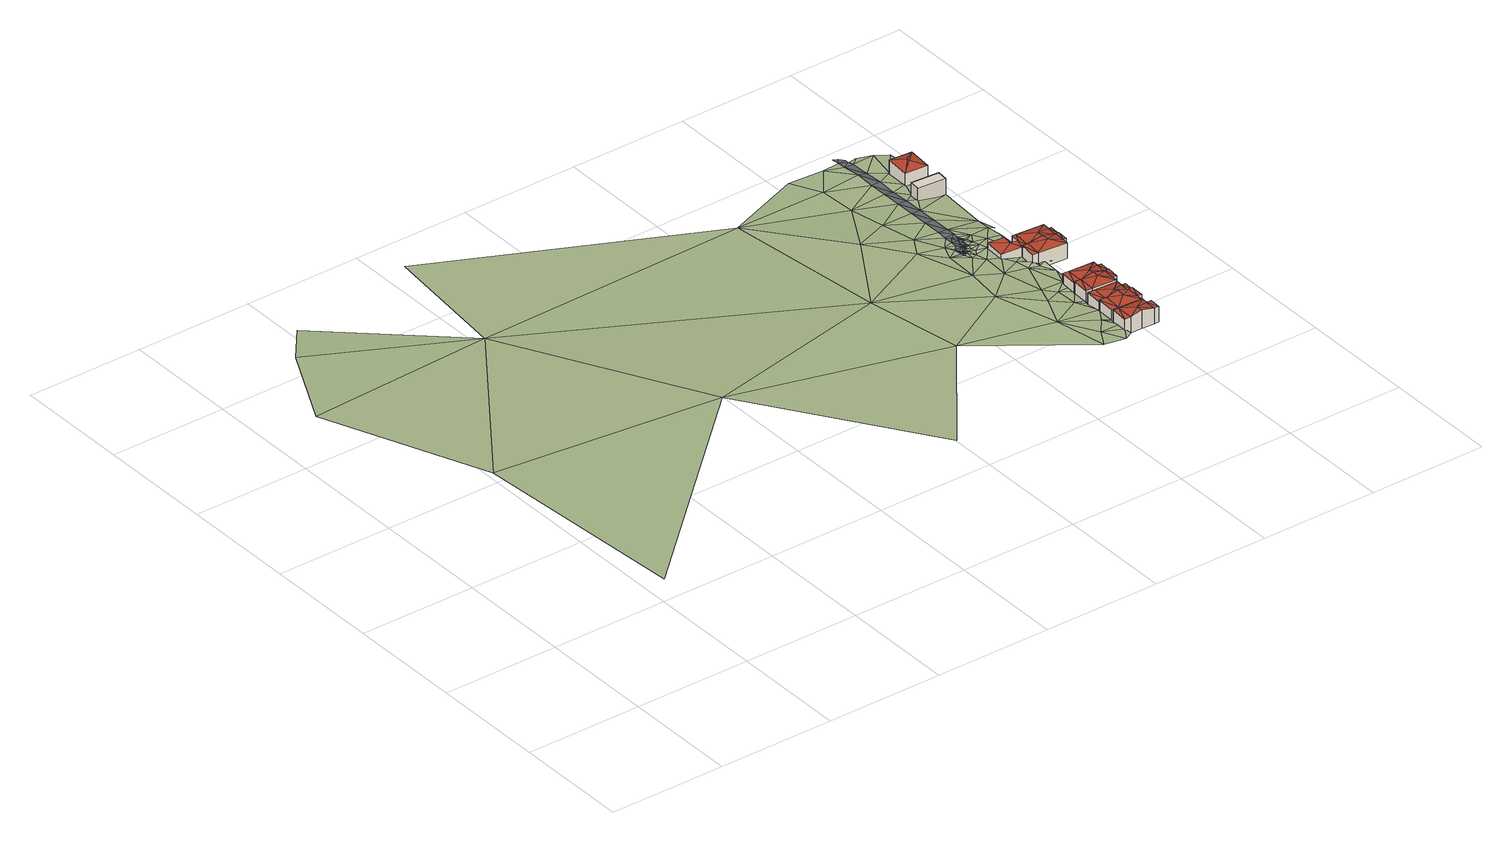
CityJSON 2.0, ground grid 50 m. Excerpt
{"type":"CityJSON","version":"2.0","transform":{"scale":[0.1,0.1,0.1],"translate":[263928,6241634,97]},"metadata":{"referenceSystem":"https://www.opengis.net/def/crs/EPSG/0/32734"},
"CityObjects":{
"building1":{"type":"Building","attributes":{"address":"30 Kylemore Road Universtity Estate Cape Town","building":"house","building:levels":2,"building_height":6.9,"roof_height":117.9,"ground_height":109,"plus_code":"4FRW3C6X+GHG"},"geometry":[{"type":"Solid","lod":"2","boundaries":[[[[0,1,2]],[[2,1,3]],[[2,4,5]],[[2,3,4]],[[4,3,6]],[[7,8,9]],[[7,9,10]],[[4,6,8]],[[4,8,7]],[[4,7,5]],[[11,12,10,9]],[[12,13,7,10]],[[13,14,5,7]],[[14,15,2,5]],[[15,16,0,2]],[[16,17,1,0]],[[17,18,3,1]],[[18,19,6,3]],[[19,20,8,6]],[[20,11,9,8]],[[20,19,18,17,16,15,14,13,12,11]]]],"semantics":{"surfaces":[{"type":"RoofSurface"},{"type":"WallSurface"},{"type":"GroundSurface"}],"values":[[0,0,0,0,0,0,0,0,0,0,1,1,1,1,1,1,1,1,1,1,2]]}}]},
"building2":{"type":"Building","attributes":{"address":"28 Kylemore Road University Estate Cape Town","building":"house","building:levels":2,"building_height":6.9,"roof_height":117.1,"ground_height":108,"plus_code":"4FRW3C6X+HH8"},"geometry":[{"type":"Solid","lod":"2","boundaries":[[[[21,22,23]],[[23,22,24]],[[25,26,27]],[[25,27,28]],[[27,29,30]],[[28,27,30]],[[28,30,31]],[[31,30,21]],[[21,30,22]],[[29,22,30]],[[32,33,21,23]],[[33,34,31,21]],[[34,35,28,31]],[[35,36,25,28]],[[36,37,26,25]],[[37,38,27,26]],[[38,39,29,27]],[[39,40,22,29]],[[40,41,24,22]],[[41,32,23,24]],[[41,40,39,38,37,36,35,34,33,32]]]],"semantics":{"surfaces":[{"type":"RoofSurface"},{"type":"WallSurface"},{"type":"GroundSurface"}],"values":[[0,0,0,0,0,0,0,0,0,0,1,1,1,1,1,1,1,1,1,1,2]]}}]},
"building3":{"type":"Building","attributes":{"address":"26 Kylemore Road University Estate Cape Town","building":"house","building:levels":2,"building_height":6.9,"roof_height":116.2,"ground_height":107.2,"plus_code":"4FRW3C6X+HHP"},"geometry":[{"type":"Solid","lod":"2","boundaries":[[[[42,43,44]],[[42,44,45]],[[46,47,48]],[[46,48,49]],[[45,50,51]],[[45,44,50]],[[50,44,52]],[[50,52,47]],[[50,47,46]],[[50,46,51]],[[53,54,49,48]],[[54,55,46,49]],[[55,56,51,46]],[[56,57,45,51]],[[57,58,42,45]],[[58,59,43,42]],[[59,60,44,43]],[[60,61,52,44]],[[61,62,47,52]],[[62,53,48,47]],[[62,61,60,59,58,57,56,55,54,53]]]],"semantics":{"surfaces":[{"type":"RoofSurface"},{"type":"WallSurface"},{"type":"GroundSurface"}],"values":[[0,0,0,0,0,0,0,0,0,0,1,1,1,1,1,1,1,1,1,1,2]]}}]},
"building4":{"type":"Building","attributes":{"address":"24 Kylemore Road University Estate Cape Town","building":"house","building:levels":2,"building_height":6.9,"roof_height":114.9,"ground_height":106.9,"plus_code":"4FRW3C6X+JHH"},"geometry":[{"type":"Solid","lod":"2","boundaries":[[[[63,64,65]],[[65,64,66]],[[66,67,68]],[[69,70,71]],[[69,71,72]],[[65,66,68]],[[65,68,73]],[[73,68,69]],[[69,68,70]],[[67,70,68]],[[74,75,69,72]],[[75,76,73,69]],[[76,77,65,73]],[[77,78,63,65]],[[78,79,64,63]],[[79,80,66,64]],[[80,81,67,66]],[[81,82,70,67]],[[82,83,71,70]],[[83,74,72,71]],[[83,82,81,80,79,78,77,76,75,74]]]],"semantics":{"surfaces":[{"type":"RoofSurface"},{"type":"WallSurface"},{"type":"GroundSurface"}],"values":[[0,0,0,0,0,0,0,0,0,0,1,1,1,1,1,1,1,1,1,1,2]]}}]},
"building5":{"type":"Building","attributes":{"address":"22 Kylemore Road University Estate Cape Town","building":"house","building:levels":2,"building_height":6.9,"roof_height":114.7,"ground_height":106.4,"plus_code":"4FRW3C6X+JHX"},"geometry":[{"type":"Solid","lod":"2","boundaries":[[[[84,85,86]],[[86,85,87]],[[88,89,90]],[[88,90,91]],[[86,92,93]],[[86,87,92]],[[92,87,94]],[[92,94,89]],[[92,89,88]],[[92,88,93]],[[95,96,91,90]],[[96,97,88,91]],[[97,98,93,88]],[[98,99,86,93]],[[99,100,84,86]],[[100,101,85,84]],[[101,102,87,85]],[[102,103,94,87]],[[103,104,89,94]],[[104,95,90,89]],[[104,103,102,101,100,99,98,97,96,95]]]],"semantics":{"surfaces":[{"type":"RoofSurface"},{"type":"WallSurface"},{"type":"GroundSurface"}],"values":[[0,0,0,0,0,0,0,0,0,0,1,1,1,1,1,1,1,1,1,1,2]]}}]},
"building6":{"type":"Building","attributes":{"address":"14 Kylemore Road University Estate Cape Town","building":"house","building:levels":2,"building_height":6.9,"roof_height":113.3,"ground_height":103.6,"plus_code":"4FRW3C6X+QHG"},"geometry":[{"type":"Solid","lod":"2","boundaries":[[[[105,106,107]],[[105,107,108]],[[109,110,111]],[[109,111,112]],[[113,114,115]],[[113,115,116]],[[116,115,117]],[[110,117,111]],[[111,117,115]],[[118,113,119]],[[113,116,119]],[[119,116,120]],[[119,120,106]],[[119,106,105]],[[119,105,118]],[[121,122,116,117]],[[122,123,120,116]],[[123,124,106,120]],[[124,125,107,106]],[[125,126,108,107]],[[126,127,105,108]],[[127,128,118,105]],[[128,129,113,118]],[[129,130,114,113]],[[130,131,115,114]],[[131,132,111,115]],[[132,133,112,111]],[[133,134,109,112]],[[134,135,110,109]],[[135,121,117,110]],[[135,134,133,132,131,130,129,128,127,126,125,124,123,122,121]]]],"semantics":{"surfaces":[{"type":"RoofSurface"},{"type":"WallSurface"},{"type":"GroundSurface"}],"values":[[0,0,0,0,0,0,0,0,0,0,0,0,0,0,0,1,1,1,1,1,1,1,1,1,1,1,1,1,1,1,2]]}}]},
"building7":{"type":"Building","attributes":{"address":"16 Kylemore Road University Estate Cape Town","building":"house","building:levels":2,"building_height":6.9,"roof_height":112.8,"ground_height":104.1,"plus_code":"4FRW3C6X+QJ2"},"geometry":[{"type":"Solid","lod":"2","boundaries":[[[[136,137,138]],[[136,138,139]],[[140,141,138]],[[142,143,144]],[[144,143,145]],[[139,138,141]],[[139,141,146]],[[146,141,142]],[[142,141,143]],[[140,143,141]],[[147,148,142,144]],[[148,149,146,142]],[[149,150,139,146]],[[150,151,136,139]],[[151,152,137,136]],[[152,153,138,137]],[[153,154,140,138]],[[154,155,143,140]],[[155,156,145,143]],[[156,147,144,145]],[[156,155,154,153,152,151,150,149,148,147]]]],"semantics":{"surfaces":[{"type":"RoofSurface"},{"type":"WallSurface"},{"type":"GroundSurface"}],"values":[[0,0,0,0,0,0,0,0,0,0,1,1,1,1,1,1,1,1,1,1,2]]}}]},
"building8":{"type":"Building","attributes":{"building":"garage","building:levels":2,"building_height":6.9,"roof_height":109.1,"ground_height":101.2,"plus_code":"4FRW3C6X+XHG"},"geometry":[{"type":"Solid","lod":"1","boundaries":[[[[157,158,159,160]],[[158,161,162,159]],[[161,163,164,162]],[[163,157,160,164]],[[160,159,162,164]],[[163,161,158,157]]]]}]},
"building9":{"type":"Building","attributes":{"address":"2 Rhodes Avenue University Estate Cape Town","building":"house","building:levels":2,"building_height":6.9,"roof_height":107.3,"ground_height":99.5,"plus_code":"4FRW3C7X+2JJ"},"geometry":[{"type":"Solid","lod":"2","boundaries":[[[[165,166,167]],[[168,169,170]],[[167,169,165]],[[165,169,168]],[[166,170,167]],[[167,170,169]],[[171,172,166,165]],[[172,173,170,166]],[[173,174,168,170]],[[174,171,165,168]],[[174,173,172,171]]]],"semantics":{"surfaces":[{"type":"RoofSurface"},{"type":"WallSurface"},{"type":"GroundSurface"}],"values":[[0,0,0,0,0,0,1,1,1,1,2]]}}]},
"terrain1":{"type":"TINRelief","geometry":[{"type":"CompositeSurface","lod":"1","boundaries":[[[175,176,177]],[[178,177,179]],[[179,180,178]],[[176,179,177]],[[179,181,180]],[[179,176,182]],[[183,184,176]],[[179,185,186]],[[182,176,184]],[[182,185,179]],[[184,187,182]],[[184,188,189]],[[189,187,184]],[[185,182,190]],[[182,187,191]],[[190,182,192]],[[182,191,192]],[[189,188,193]],[[193,188,194]],[[187,189,195]],[[196,189,193]],[[185,190,197]],[[193,194,198]],[[187,199,191]],[[187,195,200]],[[201,195,189]],[[190,192,202]],[[203,189,196]],[[193,204,196]],[[198,194,205]],[[204,193,198]],[[187,200,199]],[[191,206,192]],[[189,203,201]],[[202,207,190]],[[208,196,204]],[[196,208,209]],[[210,206,191]],[[206,211,192]],[[195,212,200]],[[209,203,196]],[[212,195,201]],[[190,207,197]],[[208,213,209]],[[211,202,192]],[[197,214,185]],[[199,215,191]],[[213,216,209]],[[191,215,210]],[[185,214,217]],[[218,216,213]],[[210,219,206]],[[206,219,220]],[[203,221,201]],[[206,222,211]],[[206,220,222]],[[216,218,223]],[[221,224,201]],[[201,225,212]],[[200,226,199]],[[212,227,200]],[[210,228,219]],[[229,220,219]],[[225,201,224]],[[229,219,228]],[[230,223,218]],[[220,231,222]],[[222,232,211]],[[229,233,220]],[[220,233,231]],[[228,210,234]],[[229,235,233]],[[229,228,236]],[[237,235,229]],[[224,221,238]],[[236,237,229]],[[215,234,210]],[[202,211,239]],[[240,215,199]],[[237,236,241]],[[236,228,242]],[[243,211,232]],[[244,241,236]],[[230,245,223]],[[242,228,234]],[[244,236,246]],[[225,247,212]],[[242,246,236]],[[248,244,246]],[[224,238,249]],[[250,248,246]],[[251,246,242]],[[250,246,251]],[[227,226,200]],[[247,227,212]],[[252,211,243]],[[251,253,250]],[[240,199,254]],[[255,207,202]],[[256,242,234]],[[251,242,256]],[[199,226,254]],[[257,245,230]],[[253,251,258]],[[238,259,249]],[[211,252,239]],[[256,258,251]],[[253,258,260]],[[202,239,261]],[[234,215,262]],[[263,260,258]],[[260,263,264]],[[234,262,256]],[[265,259,238]],[[262,215,240]],[[266,264,267]],[[264,263,267]],[[202,261,255]],[[267,268,266]],[[268,267,269]],[[258,256,270]],[[263,271,267]],[[269,267,271]],[[272,269,271]],[[270,263,258]],[[271,273,272]],[[207,274,197]],[[275,276,227]],[[263,270,271]],[[265,277,259]],[[270,256,262]],[[271,278,273]],[[226,227,279]],[[280,281,273]],[[226,282,254]],[[278,280,273]],[[271,270,278]],[[281,280,283]],[[281,283,284]],[[285,284,283]],[[276,279,227]],[[255,286,207]],[[240,254,287]],[[288,283,280]],[[283,289,285]],[[290,276,275]],[[288,280,278]],[[285,289,291]],[[289,283,288]],[[282,226,292]],[[279,292,226]],[[282,293,254]],[[276,290,294]],[[286,274,207]],[[295,291,289]],[[288,278,295]],[[296,270,262]],[[254,293,287]],[[289,288,295]],[[296,278,270]],[[291,295,297]],[[295,298,297]],[[282,292,299]],[[290,300,294]],[[279,301,292]],[[296,295,278]],[[214,197,302]],[[296,262,303]],[[292,301,299]],[[300,304,294]],[[305,197,274]],[[301,306,299]],[[217,214,307]],[[308,303,309]],[[310,308,309]],[[311,306,301]],[[295,312,298]],[[197,305,302]],[[303,313,296]],[[303,308,314]],[[296,312,295]],[[306,311,315]],[[313,303,314]],[[316,298,317]],[[318,314,308]],[[318,319,314]],[[296,313,312]],[[320,316,317]],[[307,214,321]],[[214,302,321]],[[312,317,298]],[[318,322,319]],[[323,320,324]],[[319,322,325]],[[323,326,327]],[[326,323,324]],[[312,328,317]],[[324,320,161]],[[317,161,320]],[[329,307,321]],[[327,326,330]],[[331,327,330]],[[307,329,332]],[[331,333,334]],[[333,331,330]],[[330,326,163]],[[335,336,337]],[[338,336,334]],[[334,333,338]],[[339,330,163]],[[336,338,337]],[[338,333,340]],[[333,171,340]]]}]},
"road1":{"type":"Road","attributes":{"highway":"residential","name":"Upper Mountain Road","surface":"asphalt","lanes":2,"width":7.4},"geometry":[{"type":"MultiSurface","lod":"1","boundaries":[[[235,237,241]],[[341,248,250]],[[341,231,233]],[[231,341,342]],[[231,232,222]],[[272,273,343]],[[342,260,344]],[[264,266,344]],[[233,235,341]],[[342,243,232]],[[345,346,344]],[[273,281,347]],[[345,343,346]],[[281,348,347]],[[343,273,347]],[[266,268,344]],[[274,320,323]],[[335,349,350]],[[336,335,350]],[[332,350,349]],[[351,332,352]],[[334,321,331]],[[305,323,327]],[[341,235,244]],[[244,248,341]],[[244,235,241]],[[345,344,268]],[[345,268,269]],[[284,348,281]],[[348,284,285]],[[250,253,341]],[[341,253,342]],[[342,344,346]],[[269,272,345]],[[243,346,343]],[[291,353,354]],[[298,261,297]],[[252,343,347]],[[332,349,352]],[[329,336,350]],[[243,342,346]],[[342,232,231]],[[272,343,345]],[[342,253,260]],[[264,344,260]],[[286,316,320]],[[316,255,298]],[[354,353,347]],[[354,348,285]],[[297,239,353]],[[347,348,354]],[[297,261,239]],[[285,291,354]],[[329,350,332]],[[243,343,252]],[[353,291,297]],[[351,355,332]],[[298,255,261]],[[239,252,353]],[[347,353,252]],[[329,334,336]],[[302,327,331]],[[316,286,255]],[[320,274,286]],[[323,305,274]],[[327,302,305]],[[331,321,302]],[[334,329,321]]]}]}
},
"vertices":[
[2818,825,189],[2815,750,189],[2842,824,189],[2840,749,189],[2889,773,202],[2949,819,189],[2890,747,202],[2948,791,189],[2945,744,189],[2966,743,189],[2968,791,189],[2966,743,120],[2968,791,120],[2948,791,120],[2949,819,120],[2842,824,120],[2818,825,120],[2815,750,120],[2840,749,120],[2890,747,120],[2945,744,120],
[2959,915,179],[2957,857,179],[2976,915,179],[2973,856,179],[2829,921,179],[2824,840,179],[2854,839,179],[2860,920,179],[2956,833,179],[2907,879,192],[2910,918,192],[2976,915,110],[2959,915,110],[2910,918,110],[2860,920,110],[2829,921,110],[2824,840,110],[2854,839,110],[2956,833,110],[2957,857,110],[2973,856,110],
[2832,996,171],[2829,921,171],[2860,920,171],[2863,995,171],[2961,961,171],[2959,915,171],[2976,915,171],[2978,961,171],[2911,940,184],[2963,990,171],[2910,918,184],[2976,915,102],[2978,961,102],[2961,961,102],[2963,990,102],[2863,995,102],[2832,996,102],[2829,921,102],[2860,920,102],[2910,918,102],[2959,915,102],
[2841,1087,168],[2838,1013,168],[2868,1085,168],[2865,1011,168],[2970,1003,168],[2921,1051,181],[2974,1078,168],[2971,1026,168],[2987,1024,168],[2992,1077,168],[2923,1081,181],[2992,1077,99],[2974,1078,99],[2923,1081,99],[2868,1085,99],[2841,1087,99],[2838,1013,99],[2865,1011,99],[2970,1003,99],[2971,1026,99],[2987,1024,99],
[2846,1163,163],[2841,1087,163],[2871,1161,163],[2868,1085,163],[2979,1129,163],[2974,1078,163],[2992,1077,163],[2996,1128,163],[2925,1107,176],[2980,1154,163],[2923,1081,176],[2992,1077,94],[2996,1128,94],[2979,1129,94],[2980,1154,94],[2871,1161,94],[2846,1163,94],[2841,1087,94],[2868,1085,94],[2923,1081,94],[2974,1078,94],
[3011,1465,135],[3008,1417,135],[3020,1416,135],[3024,1464,135],[2777,1524,135],[2770,1434,135],[2843,1475,135],[2847,1518,135],[2893,1507,135],[2877,1508,135],[2874,1472,135],[2885,1426,135],[2861,1428,135],[3014,1498,135],[2953,1451,148],[2951,1421,148],[2861,1428,66],[2885,1426,66],[2951,1421,66],[3008,1417,66],[3020,1416,66],[3024,1464,66],[3011,1465,66],[3014,1498,66],[2893,1507,66],[2877,1508,66],[2874,1472,66],[2843,1475,66],[2847,1518,66],[2777,1524,66],[2770,1434,66],
[2861,1428,140],[2855,1355,140],[2878,1353,140],[2885,1426,140],[3004,1342,140],[2949,1390,153],[3008,1417,140],[3005,1369,140],[3020,1416,140],[3018,1368,140],[2951,1421,153],[3020,1416,71],[3008,1417,71],[2951,1421,71],[2885,1426,71],[2861,1428,71],[2855,1355,71],[2878,1353,71],[3004,1342,71],[3005,1369,71],[3018,1368,71],
[2821,2043,42],[2817,1997,42],[2817,1997,111],[2821,2043,111],[2938,1987,42],[2938,1987,111],[2942,2034,42],[2942,2034,111],
[2963,2224,94],[2865,2231,94],[2910,2181,107],[2955,2117,94],[2910,2170,107],[2857,2124,94],[2963,2224,25],[2865,2231,25],[2857,2124,25],[2955,2117,25],
[121,1,519],[1188,1044,343],[201,1134,361],[5,1942,265],[874,2063,197],[258,2393,186],[417,2592,138],[2123,1374,212],[1688,290,349],[2173,924,239],[2149,2207,95],[1024,2740,98],[2547,1180,172],[2667,684,172],[2625,908,170],[2385,1778,152],[2589,1368,150],[2521,1618,140],[2721,772,160],[2771,685,156],[2696,1058,157],[2781,849,149],[2562,2065,81],[2815,750,147],[2695,1319,142],[2737,1150,141],[2789,1021,132],[2587,1721,122],[2829,921,136],[2816,785,147],[2814,710,150],[2611,1535,130],[2567,1882,109],[2818,825,141],[2824,840,139],[2679,1491,125],[2643,1607,123],[2783,1109,134],[2842,824,141],[2573,2247,60],[2717,1451,125],[2854,839,139],[2530,2397,38],[2876,822,136],[2669,1523,125],[2669,1545,118],[2832,996,123],[2666,1577,118],[2885,837,132],[2838,1013,123],[2841,1087,123],[2811,1326,115],[2846,1163,124],[2685,1525,125],[2676,1543,118],[2909,821,128],[2674,1562,118],[2675,1588,114],[2679,1554,118],[2709,1506,118],[2682,1549,118],[2688,1540,118],[2684,1545,118],[2863,995,121],[2707,1688,99],[2770,1434,119],[2686,1546,118],[2697,1534,125],[2692,1606,114],[2689,1548,118],[2916,835,128],[2694,1545,118],[2843,1123,123],[2692,1550,118],[2865,1011,121],[2694,1553,118],[2700,1545,118],[2703,1643,105],[2703,1563,118],[2796,1377,120],[2718,1824,89],[2727,1532,118],[2949,819,128],[2723,1554,114],[2897,1009,121],[2711,1572,114],[2711,1733,99],[2777,1524,115],[2729,1576,114],[2719,1581,114],[2923,992,112],[2722,1584,114],[2728,1583,114],[2724,1588,109],[2725,1591,109],[2767,1563,112],[2736,1589,109],[2727,1595,109],[2733,1613,109],[2734,2005,72],[2871,1161,112],[2883,1174,112],[2930,1006,112],[2761,1595,108],[2889,1259,107],[2742,1620,109],[2738,1632,109],[2855,1355,112],[2745,1632,109],[2739,1636,109],[2740,1640,104],[2726,1915,80],[2861,1428,94],[2757,1621,108],[2751,1636,104],[2906,1159,112],[2742,1662,104],[2863,1321,105],[2858,1388,94],[2914,1172,104],[2794,1647,98],[2825,1590,101],[2744,1685,104],[2748,1730,99],[2878,1353,98],[2940,1157,104],[2895,1336,105],[2749,2186,52],[2847,1518,104],[2944,1169,104],[2741,2096,63],[2909,1350,93],[2686,2395,32],[2877,1508,95],[2843,1475,107],[2874,1472,94],[2926,1334,96],[2892,1674,78],[2888,1589,92],[2884,1521,95],[2941,1348,93],[2755,1821,89],[2913,1758,55],[2893,1507,95],[2915,1519,84],[2763,1912,80],[2757,2277,47],[2934,1504,84],[2771,2002,71],[2817,1997,63],[2946,1517,84],[2821,2043,57],[2778,2093,58],[2923,1672,66],[2764,2368,31],[2857,2124,46],[2786,2183,55],[2768,2409,25],[2865,2231,38],[2794,2274,42],[2804,2392,25],[2801,2365,31],[2844,2402,21],[2907,2381,20],[2955,2117,37],[2969,2360,8],
[2687,1557,118],[2701,1583,118],[2716,1607,109],[2716,1586,109],[2720,1592,109],[2714,1592,109],[2728,1636,104],[2734,1639,104],[2800,2395,25],[2794,2385,31],[2783,2432,25],[2799,2409,25],[2718,1666,104],[2735,1649,104],[2771,2448,19]
]}
